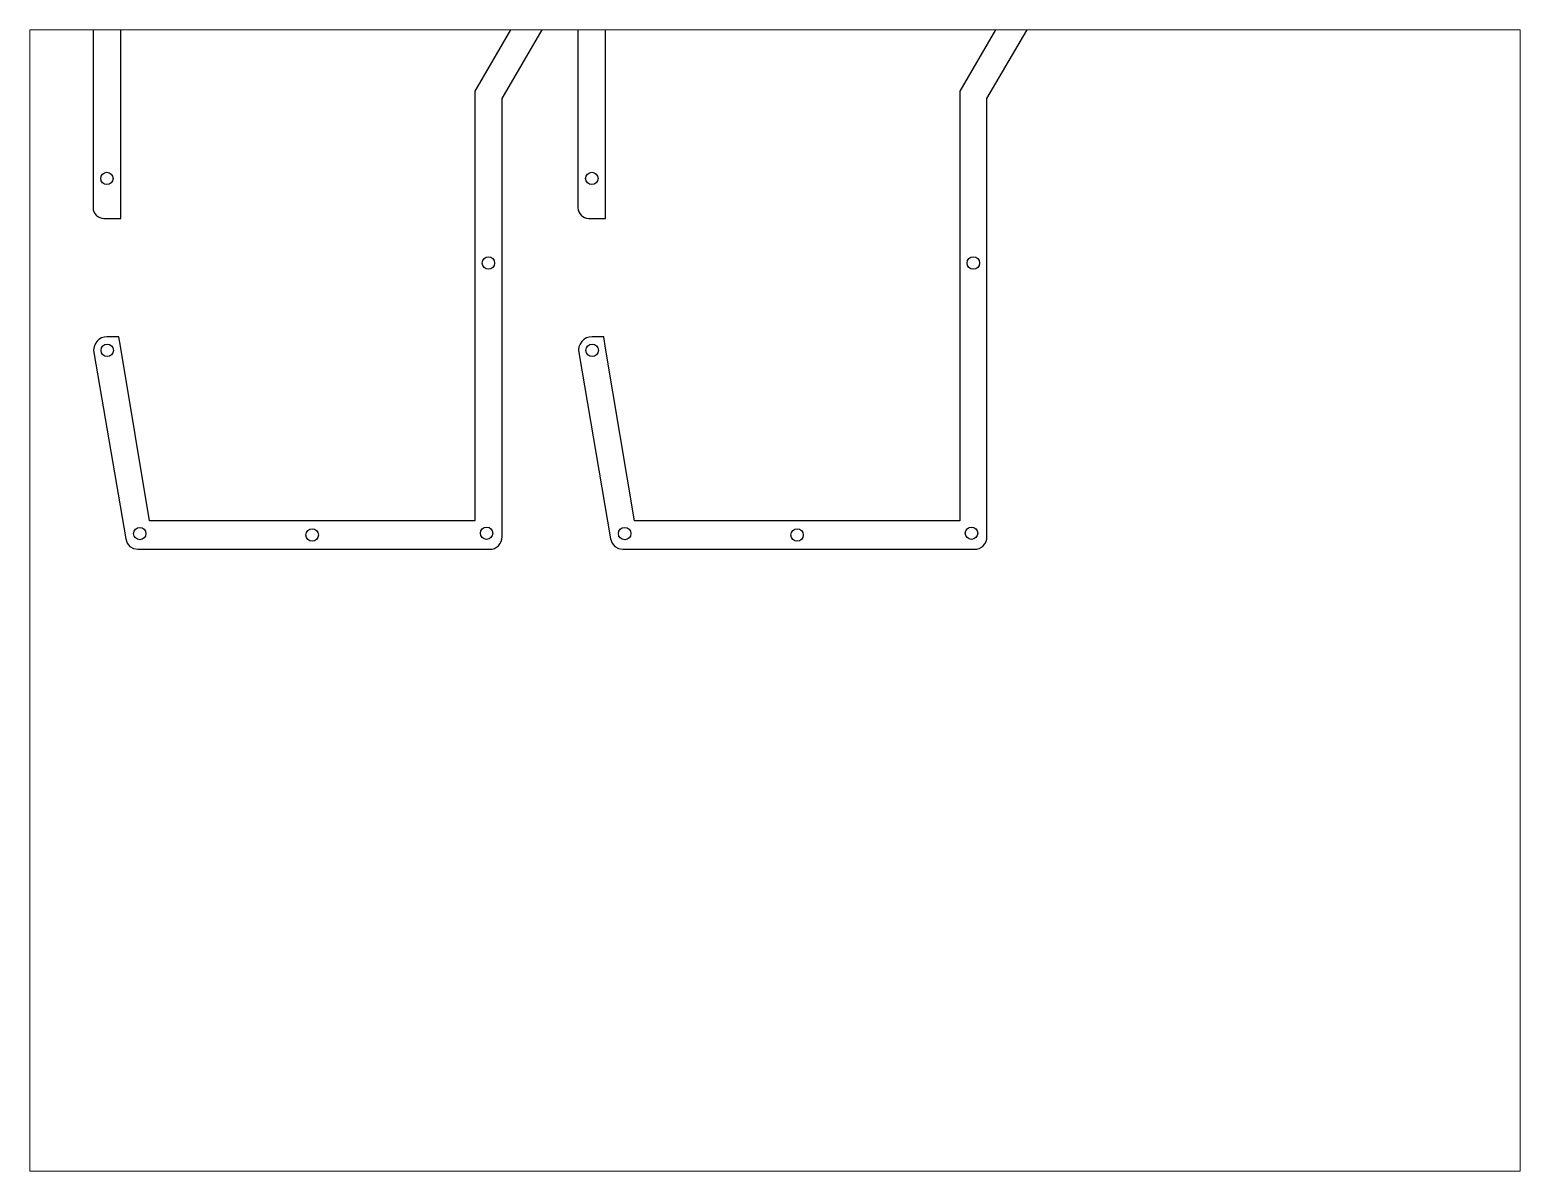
# Paper-space layout 'Layout1' of a CAD drawing. Extents: x 1.07 to 9.6, y 0.82 to 7.35.
# The model-space entities are those that its viewports show. They can reach past a viewport. Long polylines and large blocks are cut down to what shows.
import ezdxf

# ---------------------------------------------------------------- set-up
doc = ezdxf.new("R2010")
doc.units = 0
doc.header["$MEASUREMENT"] = 0
for name, color, linetype, plot in [('cutouts no trrs', 2, 'Continuous', False), ('midholes bluemicro', 1, 'Continuous', False), ('outside top', 2, 'Continuous', False)]:
    doc.layers.add(name, color=color, linetype=linetype, plot=plot)

msp = doc.modelspace()

# ---------------------------------------------------------------- linework, layer by layer
at = {"layer": 'cutouts no trrs', "linetype": 'Continuous'}
for points in [[(-72.31, 95.75), (-64.59, 50.7, 0.365317), (-61.63, 48.2), (23.41, 48.2, 0.414214), (26.41, 51.2), (26.41, 157.17), (36.45, 174.37, 0.414238), (35.37, 178.47)], [(-72.49, 186.18), (-72.49, 130.79, 0.414214), (-69.89, 128.19), (-65.8, 128.19), (-65.8, 186.18)], [(-5.73, 194.8), (28.93, 174.59), (19.82, 158.97), (19.82, 55.1), (-58.81, 55.1), (-65.8, 96.84), (-66.26, 99.6), (-69.06, 99.6, 0.466092), (-72.31, 95.72)], [(44.95, 95.75), (52.67, 50.7, 0.365317), (55.63, 48.2), (140.67, 48.2, 0.414214), (143.67, 51.2), (143.67, 157.17), (153.7, 174.37, 0.414238), (152.62, 178.47)], [(44.77, 186.18), (44.77, 130.79, 0.414214), (47.37, 128.19), (51.46, 128.19), (51.46, 186.18)], [(111.53, 194.8), (146.19, 174.59), (137.08, 158.97), (137.08, 55.1), (58.44, 55.1), (51.46, 96.84), (51, 99.6), (48.2, 99.6, 0.466092), (44.95, 95.72)]]:
    msp.add_lwpolyline(points, format="xyb", dxfattribs=at)
at = {"layer": 'midholes bluemicro', "linetype": 'Continuous'}
for centre in [(32.39, 175.5), (149.64, 175.5), (-69.14, 137.86), (48.12, 137.86), (23.12, 117.41), (140.38, 117.41), (-69.06, 96.3), (48.2, 96.3), (-61.19, 52), (-19.5, 51.65), (22.68, 52.09), (56.07, 52), (97.76, 51.65), (139.94, 52.09)]:
    msp.add_circle(centre, 1.5, dxfattribs=at)

psp = doc.layouts.get("Layout1")

# ---------------------------------------------------------------- viewports
at = {"layer": 'outside top', "linetype": 'Continuous'}
psp.add_viewport(center=(5.3333, 4.0833), size=(8.5333, 6.533334), view_center_point=(92.4164, 35.8233), view_height=275.928431, dxfattribs=at)

doc.saveas('drawing.dxf')
